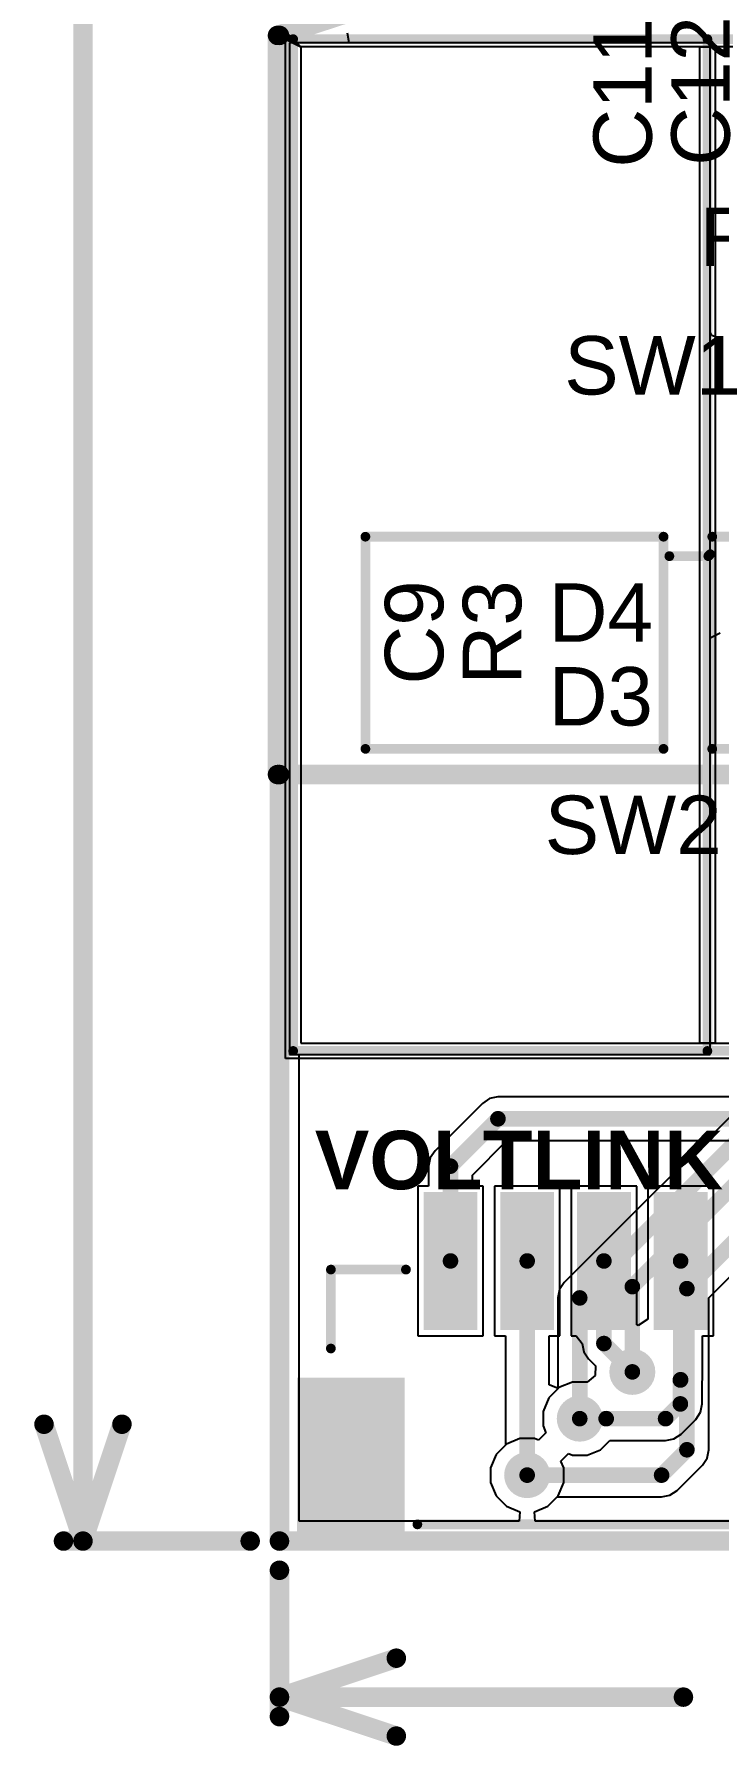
# Model space of a CAD drawing. Header units: inches. Extents: x -3 to 5389, y -3 to 5396.
# Drawn here: x -3.2 to 5.73, y -2.67 to 19.66 of the extents above; entities that cross this region are included whole.
import ezdxf

# ---------------------------------------------------------------- set-up
doc = ezdxf.new("R2010")
doc.units = ezdxf.units.IN
for name, color, linetype in [('Board_Outline', 216, 'Continuous'), ('Bottom Layer', 5, 'Continuous'), ('Bottom Overlay', 54, 'Continuous'), ('Mechanical 1', 6, 'Continuous'), ('Mechanical 15', 56, 'Continuous'), ('Top Layer', 1, 'Continuous'), ('Top Overlay', 2, 'Continuous'), ('Top Paste', 8, 'Continuous'), ('Top Solder', 216, 'Continuous'), ('Via Holes', 16, 'Continuous')]:
    doc.layers.add(name, color=color, linetype=linetype)
doc.styles.add('Arial', font='', dxfattribs={"height": 0.2})
doc.styles.add('Arial_Bold', font='', dxfattribs={"height": 0.2})
doc.styles.get('Arial').set_extended_font_data('Arial')
doc.styles.get('Arial_Bold').set_extended_font_data('Arial', bold=True)

msp = doc.modelspace()

# ---------------------------------------------------------------- hatches: boundary and pattern name
at = {"layer": 'Bottom Layer'}
h = msp.add_hatch(color=5, dxfattribs=at)
edge = h.paths.add_edge_path()
edge.add_arc((4.6, 2.207), 0.3, 0, 360)
h = msp.add_hatch(color=5, dxfattribs=at)
edge = h.paths.add_edge_path()
edge.add_arc((3.915, 1.597), 0.3, 0, 360)
h = msp.add_hatch(color=5, dxfattribs=at)
edge = h.paths.add_edge_path()
edge.add_arc((3.229, 0.86), 0.3, 0, 360)
at = {"layer": 'Top Layer'}
for points in [[(2.48, 2.854), (1.98, 2.854), (1.98, 4.454), (2.48, 4.454)], [(3.48, 2.854), (2.98, 2.854), (2.98, 4.454), (3.48, 4.454)], [(4.48, 2.854), (3.98, 2.854), (3.98, 4.454), (4.48, 4.454)], [(5.48, 2.854), (4.98, 2.854), (4.98, 4.454), (5.48, 4.454)], [(1.53, 0.229), (0.33, 0.229), (0.33, 2.029), (1.53, 2.029)]]:
    msp.add_hatch(color=1, dxfattribs=at).paths.add_polyline_path(points)
h = msp.add_hatch(color=1, dxfattribs=at)
edge = h.paths.add_edge_path()
edge.add_arc((4.6, 2.207), 0.3, 0, 360)
h = msp.add_hatch(color=1, dxfattribs=at)
edge = h.paths.add_edge_path()
edge.add_arc((3.915, 1.597), 0.3, 0, 360)
h = msp.add_hatch(color=1, dxfattribs=at)
edge = h.paths.add_edge_path()
edge.add_arc((3.229, 0.86), 0.3, 0, 360)
at = {"layer": 'Top Paste'}
for points in [[(2.48, 2.854), (1.98, 2.854), (1.98, 4.454), (2.48, 4.454)], [(3.48, 2.854), (2.98, 2.854), (2.98, 4.454), (3.48, 4.454)], [(4.48, 2.854), (3.98, 2.854), (3.98, 4.454), (4.48, 4.454)], [(5.48, 2.854), (4.98, 2.854), (4.98, 4.454), (5.48, 4.454)], [(1.53, 0.229), (0.33, 0.229), (0.33, 2.029), (1.53, 2.029)]]:
    msp.add_hatch(color=8, dxfattribs=at).paths.add_polyline_path(points)
at = {"layer": 'Top Solder'}
for points in [[(2.581, 2.752), (1.878, 2.752), (1.878, 4.556), (2.581, 4.556)], [(3.581, 2.752), (2.878, 2.752), (2.878, 4.556), (3.581, 4.556)], [(4.581, 2.752), (3.878, 2.752), (3.878, 4.556), (4.581, 4.556)], [(5.581, 2.752), (4.878, 2.752), (4.878, 4.556), (5.581, 4.556)], [(1.631, 0.127), (0.228, 0.127), (0.228, 2.131), (1.631, 2.131)]]:
    msp.add_hatch(color=216, dxfattribs=at).paths.add_polyline_path(points)
at = {"layer": 'Via Holes'}
h = msp.add_hatch(color=7, dxfattribs=at)
edge = h.paths.add_edge_path()
edge.add_arc((4.6, 2.207), 0.15, 0, 360)
h = msp.add_hatch(color=7, dxfattribs=at)
edge = h.paths.add_edge_path()
edge.add_arc((3.915, 1.597), 0.15, 0, 360)
h = msp.add_hatch(color=7, dxfattribs=at)
edge = h.paths.add_edge_path()
edge.add_arc((3.229, 0.86), 0.15, 0, 360)

# ---------------------------------------------------------------- linework, layer by layer
at = {"layer": 'Board_Outline'}
for points in [[(3.737, 39.238, 0.254, 0.254, -0.622564), (-0.025, 19.643, 0.254, 0.254, 0)], [(0, 10, 0.254, 0.254, 0), (0, 19.643, 0.254, 0.254, 0)], [(0, 0, 0.254, 0.254, 0), (0, 10, 0.254, 0.254, 0)], [(0, 0, 0.254, 0.254, 0), (22.062, 0, 0.254, 0.254, 0)]]:
    msp.add_lwpolyline(points, format="xyseb", dxfattribs=at)
for points in [[(-0.089, 19.643, 0.127, 0.127, 1), (0.038, 19.643, 0.127, 0.127, 1)], [(-0.064, 19.643, 0.127, 0.127, 1), (0.064, 19.643, 0.127, 0.127, 1)], [(-0.064, 10, 0.127, 0.127, 1), (0.064, 10, 0.127, 0.127, 1)], [(-0.064, 10, 0.127, 0.127, 1), (0.064, 10, 0.127, 0.127, 1)], [(-0.064, 0, 0.127, 0.127, 1), (0.064, 0, 0.127, 0.127, 1)], [(-0.064, 0, 0.127, 0.127, 1), (0.064, 0, 0.127, 0.127, 1)]]:
    msp.add_lwpolyline(points, format="xyseb", close=True, dxfattribs=at)
at = {"layer": 'Bottom Layer'}
for p, q in [((0.91, 19.545), (0.887, 19.672)), ((5.616, 19.545), (0.132, 19.545)), ((0.132, 19.545), (0.132, 6.347)), ((5.616, 19.545), (0.91, 19.545)), ((5.616, 6.347), (5.616, 19.545)), ((5.616, 6.347), (5.616, 19.545)), ((0.132, 6.347), (5.616, 6.347)), ((0.259, 0.259), (0.259, 6.347)), ((0.259, 6.347), (5.616, 6.347)), ((6.75, 6.41), (3.713, 3.373)), ((5.596, 3.175), (7.48, 5.059)), ((3.713, 3.373), (3.651, 3.281)), ((3.651, 3.281), (3.63, 3.172)), ((3.63, 3.172), (3.63, 3.172)), ((3.63, 3.172), (3.63, 1.988)), ((5.596, 1.191), (5.596, 3.175)), ((3.51, 1.868), (3.437, 1.692)), ((3.63, 1.988), (3.51, 1.868)), ((3.437, 1.692), (3.437, 1.502)), ((3.473, 1.414), (3.376, 1.317)), ((3.437, 1.502), (3.473, 1.414)), ((2.824, 1.131), (2.751, 0.955)), ((2.958, 1.266), (2.824, 1.131)), ((3.134, 1.338), (2.958, 1.266)), ((3.324, 1.338), (3.134, 1.338)), ((3.376, 1.317), (3.324, 1.338)), ((5.575, 1.082), (5.596, 1.191)), ((5.596, 1.191), (5.596, 1.191)), ((2.751, 0.955), (2.751, 0.765)), ((5.183, 0.659), (5.513, 0.989)), ((5.513, 0.989), (5.575, 1.082)), ((5.513, 0.989), (5.513, 0.989)), ((2.751, 0.765), (2.824, 0.59)), ((2.824, 0.59), (2.958, 0.455)), ((2.958, 0.455), (3.134, 0.383)), ((3.324, 0.383), (3.499, 0.455)), ((3.499, 0.455), (3.62, 0.576)), ((3.62, 0.576), (4.981, 0.576)), ((4.981, 0.576), (5.09, 0.597)), ((4.981, 0.576), (4.981, 0.576)), ((5.09, 0.597), (5.183, 0.659)), ((3.126, 0.259), (0.259, 0.259)), ((3.134, 0.383), (3.126, 0.259)), ((3.332, 0.259), (3.324, 0.383)), ((10.969, 0.259), (3.332, 0.259))]:
    msp.add_line(p, q, dxfattribs=at)
for points in [[(3.915, 3.172, 0.203, 0.203, 0), (7.09, 6.347, 0.203, 0.203, 0)], [(4.6, 3.319, 0.203, 0.203, 0), (7.247, 5.966, 0.203, 0.203, 0)], [(5.312, 3.293, 0.203, 0.203, 0), (7.362, 5.344, 0.203, 0.203, 0)], [(4.6, 2.207, 0.203, 0.203, 0), (4.6, 3.319, 0.203, 0.203, 0)], [(5.312, 1.191, 0.203, 0.203, 0), (5.312, 3.293, 0.203, 0.203, 0)], [(3.915, 1.597, 0.203, 0.203, 0), (3.915, 3.172, 0.203, 0.203, 0)], [(4.981, 0.86, 0.203, 0.203, 0), (5.312, 1.191, 0.203, 0.203, 0)], [(3.229, 0.86, 0.203, 0.203, 0), (4.981, 0.86, 0.203, 0.203, 0)]]:
    msp.add_lwpolyline(points, format="xyseb", dxfattribs=at)
for points in [[(4.55, 3.319, 0.102, 0.102, 1), (4.651, 3.319, 0.102, 0.102, 1)], [(4.55, 3.319, 0.102, 0.102, 1), (4.651, 3.319, 0.102, 0.102, 1)], [(5.261, 3.293, 0.102, 0.102, 1), (5.362, 3.293, 0.102, 0.102, 1)], [(5.261, 3.293, 0.102, 0.102, 1), (5.362, 3.293, 0.102, 0.102, 1)], [(3.864, 3.172, 0.102, 0.102, 1), (3.965, 3.172, 0.102, 0.102, 1)], [(3.864, 3.172, 0.102, 0.102, 1), (3.965, 3.172, 0.102, 0.102, 1)], [(4.55, 2.207, 0.102, 0.102, 1), (4.651, 2.207, 0.102, 0.102, 1)], [(3.864, 1.597, 0.102, 0.102, 1), (3.965, 1.597, 0.102, 0.102, 1)], [(5.261, 1.191, 0.102, 0.102, 1), (5.362, 1.191, 0.102, 0.102, 1)], [(5.261, 1.191, 0.102, 0.102, 1), (5.362, 1.191, 0.102, 0.102, 1)], [(3.178, 0.86, 0.102, 0.102, 1), (3.28, 0.86, 0.102, 0.102, 1)], [(4.931, 0.86, 0.102, 0.102, 1), (5.032, 0.86, 0.102, 0.102, 1)], [(4.931, 0.86, 0.102, 0.102, 1), (5.032, 0.86, 0.102, 0.102, 1)]]:
    msp.add_lwpolyline(points, format="xyseb", close=True, dxfattribs=at)
at = {"layer": 'Bottom Overlay'}
for points in [[(0.179, 6.394, 0.127, 0.127, 0), (0.179, 19.595, 0.127, 0.127, 0)], [(0.179, 19.595, 0.127, 0.127, 0), (16.779, 19.594, 0.127, 0.127, 0)], [(5.579, 6.394, 0.127, 0.127, 0), (5.579, 19.595, 0.127, 0.127, 0)], [(0.179, 6.394, 0.127, 0.127, 0), (16.779, 6.394, 0.127, 0.127, 0)]]:
    msp.add_lwpolyline(points, format="xyseb", dxfattribs=at)
for points in [[(0.147, 19.595, 0.0635, 0.0635, 1), (0.21, 19.595, 0.0635, 0.0635, 1)], [(0.147, 19.595, 0.0635, 0.0635, 1), (0.21, 19.595, 0.0635, 0.0635, 1)], [(5.547, 19.595, 0.0635, 0.0635, 1), (5.61, 19.595, 0.0635, 0.0635, 1)], [(0.147, 6.394, 0.0635, 0.0635, 1), (0.21, 6.394, 0.0635, 0.0635, 1)], [(0.147, 6.394, 0.0635, 0.0635, 1), (0.21, 6.394, 0.0635, 0.0635, 1)], [(5.547, 6.394, 0.0635, 0.0635, 1), (5.61, 6.394, 0.0635, 0.0635, 1)]]:
    msp.add_lwpolyline(points, format="xyseb", close=True, dxfattribs=at)
at = {"layer": 'Mechanical 1'}
for points in [[(3.762, 39.238, 0.254, 0.254, -0.622564), (0, 19.643, 0.254, 0.254, 0)], [(-2.562, 0, 0.254, 0.254, 0), (-2.562, 21.608, 0.254, 0.254, 0)], [(-0.025, 10, 0.254, 0.254, 0), (-0.025, 19.643, 0.254, 0.254, 0)], [(-0.025, 10, 0.254, 0.254, 0), (22.037, 10, 0.254, 0.254, 0)], [(-3.07, 1.524, 0.254, 0.254, 0), (-2.562, 0, 0.254, 0.254, 0)], [(-2.562, 0, 0.254, 0.254, 0), (-2.054, 1.524, 0.254, 0.254, 0)], [(-2.816, 0, 0.254, 0.254, 0), (-0.381, 0, 0.254, 0.254, 0)], [(0, -2.29, 0.254, 0.254, 0), (0, -0.381, 0.254, 0.254, 0)], [(0, -2.036, 0.254, 0.254, 0), (1.524, -1.528, 0.254, 0.254, 0)], [(0, -2.036, 0.254, 0.254, 0), (1.524, -2.544, 0.254, 0.254, 0)], [(0, -2.036, 0.254, 0.254, 0), (5.267, -2.036, 0.254, 0.254, 0)]]:
    msp.add_lwpolyline(points, format="xyseb", dxfattribs=at)
for points in [[(-0.089, 19.643, 0.127, 0.127, 1), (0.038, 19.643, 0.127, 0.127, 1)], [(-0.064, 19.643, 0.127, 0.127, 1), (0.064, 19.643, 0.127, 0.127, 1)], [(-0.089, 10, 0.127, 0.127, 1), (0.038, 10, 0.127, 0.127, 1)], [(-0.089, 10, 0.127, 0.127, 1), (0.038, 10, 0.127, 0.127, 1)], [(-3.133, 1.524, 0.127, 0.127, 1), (-3.006, 1.524, 0.127, 0.127, 1)], [(-2.117, 1.524, 0.127, 0.127, 1), (-1.99, 1.524, 0.127, 0.127, 1)], [(-2.879, 0, 0.127, 0.127, 1), (-2.752, 0, 0.127, 0.127, 1)], [(-2.625, 0, 0.127, 0.127, 1), (-2.498, 0, 0.127, 0.127, 1)], [(-2.625, 0, 0.127, 0.127, 1), (-2.498, 0, 0.127, 0.127, 1)], [(-2.625, 0, 0.127, 0.127, 1), (-2.498, 0, 0.127, 0.127, 1)], [(-0.445, 0, 0.127, 0.127, 1), (-0.318, 0, 0.127, 0.127, 1)], [(-0.064, -0.381, 0.127, 0.127, 1), (0.064, -0.381, 0.127, 0.127, 1)], [(1.46, -1.528, 0.127, 0.127, 1), (1.587, -1.528, 0.127, 0.127, 1)], [(-0.064, -2.036, 0.127, 0.127, 1), (0.064, -2.036, 0.127, 0.127, 1)], [(-0.064, -2.036, 0.127, 0.127, 1), (0.064, -2.036, 0.127, 0.127, 1)], [(-0.064, -2.036, 0.127, 0.127, 1), (0.064, -2.036, 0.127, 0.127, 1)], [(5.203, -2.036, 0.127, 0.127, 1), (5.33, -2.036, 0.127, 0.127, 1)], [(-0.064, -2.29, 0.127, 0.127, 1), (0.064, -2.29, 0.127, 0.127, 1)], [(1.46, -2.544, 0.127, 0.127, 1), (1.587, -2.544, 0.127, 0.127, 1)]]:
    msp.add_lwpolyline(points, format="xyseb", close=True, dxfattribs=at)
at = {"layer": 'Mechanical 15'}
for p, q in [((0.279, 19.494), (0.079, 19.694)), ((0.079, 6.294), (0.079, 19.594)), ((0.079, 19.594), (0.279, 19.494)), ((0.279, 19.494), (0.279, 6.494)), ((16.679, 19.494), (0.279, 19.494)), ((5.479, 6.494), (5.479, 19.494)), ((5.479, 19.494), (5.679, 19.494)), ((5.679, 19.494), (5.679, 6.494)), ((0.279, 6.494), (16.679, 6.494)), ((5.679, 6.494), (5.479, 6.494)), ((16.879, 6.294), (0.079, 6.294))]:
    msp.add_line(p, q, dxfattribs=at)
at = {"layer": 'Top Layer'}
for p, q in [((0.91, 19.545), (0.887, 19.672)), ((5.616, 19.545), (0.132, 19.545)), ((0.132, 19.545), (0.132, 6.347)), ((5.616, 19.545), (0.91, 19.545)), ((5.616, 6.347), (5.616, 19.545)), ((5.616, 15.771), (5.616, 19.545)), ((5.636, 15.729), (5.616, 15.771)), ((5.75, 15.684), (5.636, 15.729)), ((5.616, 11.784), (5.743, 11.848)), ((5.616, 6.347), (5.616, 11.784)), ((0.132, 6.347), (5.616, 6.347)), ((0.259, 0.259), (0.259, 6.347)), ((0.259, 6.347), (5.616, 6.347)), ((2.646, 5.71), (2.028, 5.092)), ((2.739, 5.772), (2.646, 5.71)), ((2.646, 5.71), (2.646, 5.71)), ((2.848, 5.794), (2.739, 5.772)), ((6.591, 5.794), (2.848, 5.794)), ((2.515, 4.773), (2.966, 5.224)), ((2.966, 5.224), (6.709, 5.224)), ((1.966, 5), (1.945, 4.891)), ((2.028, 5.092), (1.966, 5)), ((1.945, 4.891), (1.945, 4.891)), ((1.945, 4.891), (1.945, 4.632)), ((2.515, 4.632), (2.515, 4.773)), ((1.945, 4.632), (1.802, 4.632)), ((1.802, 4.632), (1.802, 2.676)), ((2.657, 4.632), (2.515, 4.632)), ((2.657, 2.676), (2.657, 4.632)), ((3.657, 4.632), (2.802, 4.632)), ((2.802, 4.632), (2.802, 2.676)), ((3.657, 2.676), (3.657, 4.632)), ((4.657, 4.632), (3.802, 4.632)), ((3.802, 4.632), (3.802, 2.676)), ((4.657, 2.82), (4.657, 4.632)), ((5.657, 4.632), (4.802, 4.632)), ((4.802, 4.632), (4.802, 2.894)), ((5.657, 2.676), (5.657, 4.632)), ((4.675, 2.812), (4.657, 2.82)), ((4.802, 2.894), (4.675, 2.812)), ((1.802, 2.676), (2.657, 2.676)), ((2.802, 2.676), (2.945, 2.676)), ((2.945, 2.676), (2.945, 1.252)), ((3.515, 2.039), (3.515, 2.676)), ((3.515, 2.676), (3.657, 2.676)), ((3.802, 2.676), (3.87, 2.676)), ((3.87, 2.676), (3.945, 2.577)), ((3.945, 2.577), (3.966, 2.468)), ((3.966, 2.468), (4.028, 2.376)), ((5.515, 2.105), (5.515, 2.676)), ((5.515, 2.676), (5.657, 2.676)), ((4.028, 2.376), (4.118, 2.287)), ((4.118, 2.287), (4.114, 2.158)), ((3.632, 1.99), (3.515, 2.039)), ((3.82, 2.075), (3.644, 2.002)), ((4.01, 2.075), (3.82, 2.075)), ((4.011, 2.074), (4.01, 2.075)), ((4.114, 2.158), (4.011, 2.074)), ((5.511, 2.086), (5.515, 2.105)), ((5.511, 1.789), (5.511, 2.086)), ((5.515, 2.105), (5.515, 2.105)), ((3.644, 2.002), (3.632, 1.99)), ((5.489, 1.68), (5.511, 1.789)), ((5.511, 1.789), (5.511, 1.789)), ((5.235, 1.396), (5.427, 1.587)), ((5.427, 1.587), (5.489, 1.68)), ((5.143, 1.334), (5.235, 1.396)), ((2.824, 1.131), (2.751, 0.955)), ((2.945, 1.252), (2.824, 1.131)), ((3.67, 1.044), (3.767, 1.141)), ((3.767, 1.141), (3.82, 1.119)), ((3.82, 1.119), (4.01, 1.119)), ((4.01, 1.119), (4.185, 1.192)), ((4.185, 1.192), (4.305, 1.312)), ((4.305, 1.312), (5.034, 1.312)), ((5.034, 1.312), (5.143, 1.334)), ((5.034, 1.312), (5.034, 1.312)), ((2.751, 0.955), (2.751, 0.765)), ((3.707, 0.955), (3.67, 1.044)), ((3.707, 0.765), (3.707, 0.955)), ((2.751, 0.765), (2.824, 0.59)), ((3.634, 0.59), (3.707, 0.765)), ((2.824, 0.59), (2.958, 0.455)), ((2.958, 0.455), (3.134, 0.383)), ((3.324, 0.383), (3.499, 0.455)), ((3.499, 0.455), (3.634, 0.59)), ((3.126, 0.259), (0.259, 0.259)), ((3.134, 0.383), (3.126, 0.259)), ((3.332, 0.259), (3.324, 0.383)), ((9.553, 0.259), (3.332, 0.259))]:
    msp.add_line(p, q, dxfattribs=at)
for points in [[(2.23, 4.891, 0.203, 0.203, 0), (2.848, 5.509, 0.203, 0.203, 0)], [(2.848, 5.509, 0.203, 0.203, 0), (6.709, 5.509, 0.203, 0.203, 0)], [(2.23, 3.654, 0.203, 0.203, 0), (2.23, 4.891, 0.203, 0.203, 0)], [(3.23, 0.861, 0.203, 0.203, 0), (3.23, 3.654, 0.203, 0.203, 0)], [(4.23, 2.577, 0.203, 0.203, 0), (4.23, 3.654, 0.203, 0.203, 0)], [(5.23, 2.105, 0.203, 0.203, 0), (5.23, 3.654, 0.203, 0.203, 0)], [(4.23, 2.577, 0.203, 0.203, 0), (4.6, 2.207, 0.203, 0.203, 0)], [(5.226, 2.101, 0.203, 0.203, 0), (5.23, 2.105, 0.203, 0.203, 0)], [(5.226, 1.789, 0.203, 0.203, 0), (5.226, 2.101, 0.203, 0.203, 0)], [(5.034, 1.597, 0.203, 0.203, 0), (5.226, 1.789, 0.203, 0.203, 0)], [(3.915, 1.597, 0.203, 0.203, 0), (4.259, 1.597, 0.203, 0.203, 0)], [(4.259, 1.597, 0.203, 0.203, 0), (5.034, 1.597, 0.203, 0.203, 0)], [(3.229, 0.86, 0.203, 0.203, 0), (3.23, 0.861, 0.203, 0.203, 0)]]:
    msp.add_lwpolyline(points, format="xyseb", dxfattribs=at)
for points in [[(2.797, 5.509, 0.102, 0.102, 1), (2.899, 5.509, 0.102, 0.102, 1)], [(2.797, 5.509, 0.102, 0.102, 1), (2.899, 5.509, 0.102, 0.102, 1)], [(2.179, 4.891, 0.102, 0.102, 1), (2.28, 4.891, 0.102, 0.102, 1)], [(2.179, 4.891, 0.102, 0.102, 1), (2.28, 4.891, 0.102, 0.102, 1)], [(2.179, 3.654, 0.102, 0.102, 1), (2.28, 3.654, 0.102, 0.102, 1)], [(3.179, 3.654, 0.102, 0.102, 1), (3.28, 3.654, 0.102, 0.102, 1)], [(4.179, 3.654, 0.102, 0.102, 1), (4.28, 3.654, 0.102, 0.102, 1)], [(5.179, 3.654, 0.102, 0.102, 1), (5.28, 3.654, 0.102, 0.102, 1)], [(4.179, 2.577, 0.102, 0.102, 1), (4.28, 2.577, 0.102, 0.102, 1)], [(4.179, 2.577, 0.102, 0.102, 1), (4.28, 2.577, 0.102, 0.102, 1)], [(4.55, 2.207, 0.102, 0.102, 1), (4.651, 2.207, 0.102, 0.102, 1)], [(5.175, 2.101, 0.102, 0.102, 1), (5.277, 2.101, 0.102, 0.102, 1)], [(5.175, 2.101, 0.102, 0.102, 1), (5.277, 2.101, 0.102, 0.102, 1)], [(5.179, 2.105, 0.102, 0.102, 1), (5.28, 2.105, 0.102, 0.102, 1)], [(5.179, 2.105, 0.102, 0.102, 1), (5.28, 2.105, 0.102, 0.102, 1)], [(5.175, 1.789, 0.102, 0.102, 1), (5.277, 1.789, 0.102, 0.102, 1)], [(5.175, 1.789, 0.102, 0.102, 1), (5.277, 1.789, 0.102, 0.102, 1)], [(3.864, 1.597, 0.102, 0.102, 1), (3.965, 1.597, 0.102, 0.102, 1)], [(4.208, 1.597, 0.102, 0.102, 1), (4.31, 1.597, 0.102, 0.102, 1)], [(4.208, 1.597, 0.102, 0.102, 1), (4.31, 1.597, 0.102, 0.102, 1)], [(4.983, 1.597, 0.102, 0.102, 1), (5.085, 1.597, 0.102, 0.102, 1)], [(4.983, 1.597, 0.102, 0.102, 1), (5.085, 1.597, 0.102, 0.102, 1)], [(3.178, 0.86, 0.102, 0.102, 1), (3.28, 0.86, 0.102, 0.102, 1)], [(3.179, 0.861, 0.102, 0.102, 1), (3.28, 0.861, 0.102, 0.102, 1)], [(3.179, 0.861, 0.102, 0.102, 1), (3.28, 0.861, 0.102, 0.102, 1)]]:
    msp.add_lwpolyline(points, format="xyseb", close=True, dxfattribs=at)
at = {"layer": 'Top Overlay'}
for points in [[(1.121, 13.103, 0.127, 0.127, 0), (5.007, 13.103, 0.127, 0.127, 0)], [(1.121, 10.335, 0.127, 0.127, 0), (1.121, 13.103, 0.127, 0.127, 0)], [(5.007, 10.335, 0.127, 0.127, 0), (5.007, 13.103, 0.127, 0.127, 0)], [(5.642, 13.103, 0.127, 0.127, 0), (10.087, 13.103, 0.127, 0.127, 0)], [(5.642, 10.335, 0.127, 0.127, 0), (5.642, 13.103, 0.127, 0.127, 0)], [(5.083, 12.849, 0.127, 0.127, 0), (5.591, 12.849, 0.127, 0.127, 0)], [(5.591, 12.849, 0.127, 0.127, 0), (5.616, 12.875, 0.127, 0.127, 0)], [(1.121, 10.335, 0.127, 0.127, 0), (5.007, 10.335, 0.127, 0.127, 0)], [(5.642, 10.335, 0.127, 0.127, 0), (10.087, 10.335, 0.127, 0.127, 0)], [(0.67, 2.512, 0.127, 0.127, 0), (0.67, 3.542, 0.127, 0.127, 0)], [(0.67, 3.542, 0.127, 0.127, 0), (1.649, 3.542, 0.127, 0.127, 0)], [(1.797, 0.218, 0.127, 0.127, 0), (7.614, 0.218, 0.127, 0.127, 0)]]:
    msp.add_lwpolyline(points, format="xyseb", dxfattribs=at)
for points in [[(1.089, 13.103, 0.0635, 0.0635, 1), (1.152, 13.103, 0.0635, 0.0635, 1)], [(1.089, 13.103, 0.0635, 0.0635, 1), (1.152, 13.103, 0.0635, 0.0635, 1)], [(4.975, 13.103, 0.0635, 0.0635, 1), (5.039, 13.103, 0.0635, 0.0635, 1)], [(4.975, 13.103, 0.0635, 0.0635, 1), (5.039, 13.103, 0.0635, 0.0635, 1)], [(5.61, 13.103, 0.0635, 0.0635, 1), (5.674, 13.103, 0.0635, 0.0635, 1)], [(5.61, 13.103, 0.0635, 0.0635, 1), (5.674, 13.103, 0.0635, 0.0635, 1)], [(5.051, 12.849, 0.0635, 0.0635, 1), (5.115, 12.849, 0.0635, 0.0635, 1)], [(5.559, 12.849, 0.0635, 0.0635, 1), (5.623, 12.849, 0.0635, 0.0635, 1)], [(5.559, 12.849, 0.0635, 0.0635, 1), (5.623, 12.849, 0.0635, 0.0635, 1)], [(5.585, 12.875, 0.0635, 0.0635, 1), (5.648, 12.875, 0.0635, 0.0635, 1)], [(1.089, 10.335, 0.0635, 0.0635, 1), (1.152, 10.335, 0.0635, 0.0635, 1)], [(1.089, 10.335, 0.0635, 0.0635, 1), (1.152, 10.335, 0.0635, 0.0635, 1)], [(4.975, 10.335, 0.0635, 0.0635, 1), (5.039, 10.335, 0.0635, 0.0635, 1)], [(4.975, 10.335, 0.0635, 0.0635, 1), (5.039, 10.335, 0.0635, 0.0635, 1)], [(5.61, 10.335, 0.0635, 0.0635, 1), (5.674, 10.335, 0.0635, 0.0635, 1)], [(5.61, 10.335, 0.0635, 0.0635, 1), (5.674, 10.335, 0.0635, 0.0635, 1)], [(0.639, 3.542, 0.0635, 0.0635, 1), (0.702, 3.542, 0.0635, 0.0635, 1)], [(0.639, 3.542, 0.0635, 0.0635, 1), (0.702, 3.542, 0.0635, 0.0635, 1)], [(1.617, 3.542, 0.0635, 0.0635, 1), (1.681, 3.542, 0.0635, 0.0635, 1)], [(0.639, 2.512, 0.0635, 0.0635, 1), (0.702, 2.512, 0.0635, 0.0635, 1)], [(1.766, 0.218, 0.0635, 0.0635, 1), (1.829, 0.218, 0.0635, 0.0635, 1)]]:
    msp.add_lwpolyline(points, format="xyseb", close=True, dxfattribs=at)

# ---------------------------------------------------------------- texts
for s, rotation, style, p in [('C11', 90, 'Arial', (4.854, 17.917)), ('C12', 90, 'Arial', (5.87, 17.942)), ('C9', 90, 'Arial', (2.136, 11.173)), ('R3', 90, 'Arial', (3.152, 11.173)), ('VOLTLINK', 360, 'Arial_Bold', (0.461, 4.59))]:
    msp.add_text(s, height=0.762, rotation=rotation, dxfattribs=dict(at, style=style)).set_placement(p)
at = {"layer": 'Top Overlay', "style": 'Arial'}
for s, p in [('R18', (5.477, 16.634)), ('SW1', (3.712, 14.958)), ('D4', (3.508, 11.732)), ('D3', (3.508, 10.64)), ('SW2', (3.458, 8.963))]:
    msp.add_text(s, height=0.762, dxfattribs=at).set_placement(p)

doc.saveas('drawing.dxf')
